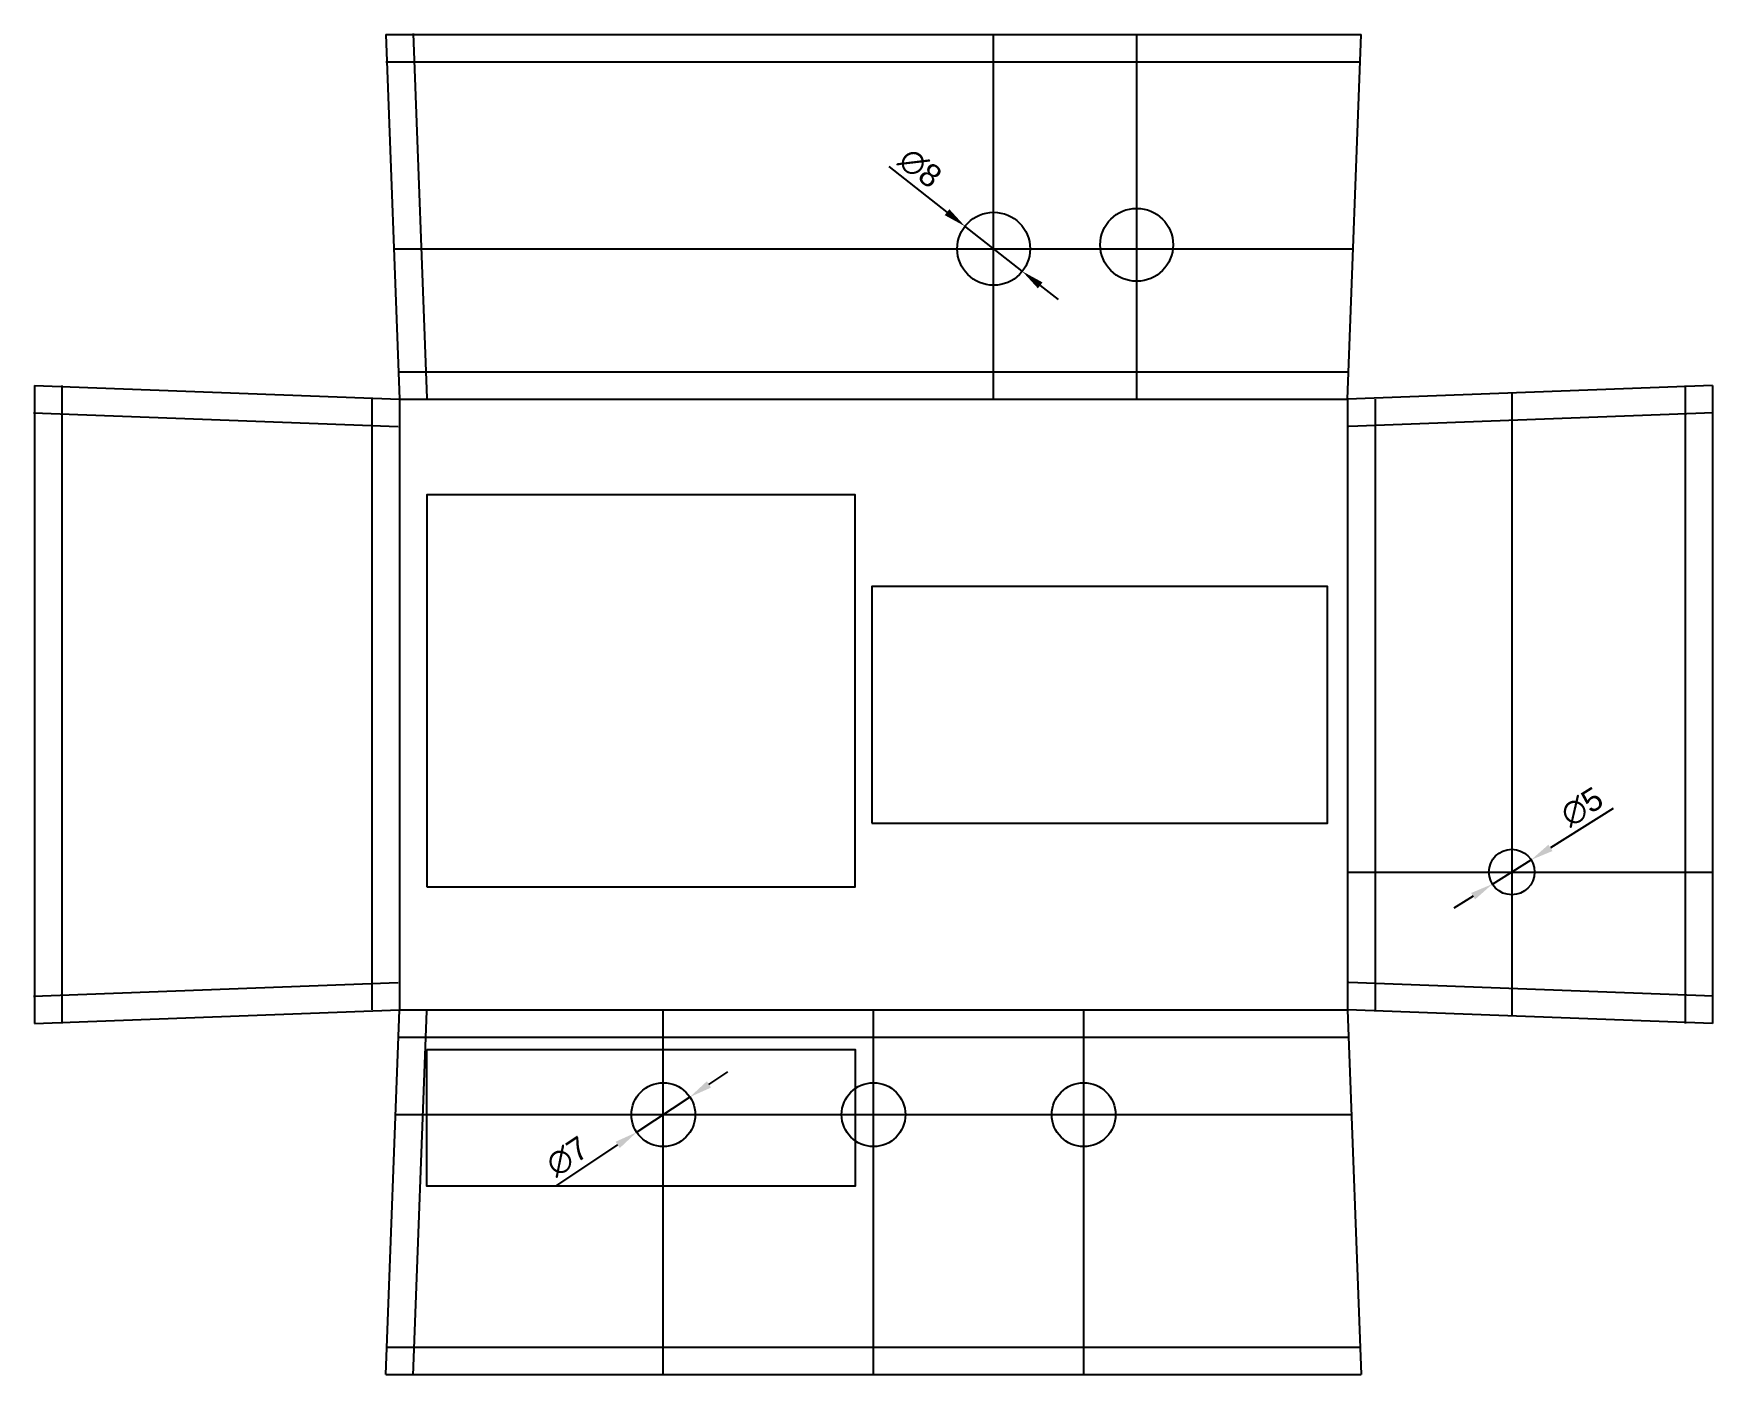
# Model space of a CAD drawing. Header units: millimetres. Extents: x -39 to 146, y 21 to 169.
import ezdxf

# ---------------------------------------------------------------- set-up
doc = ezdxf.new("R2010")
doc.units = ezdxf.units.MM
doc.layers.get('0').update_dxf_attribs({"color": 130})
for name, color, linetype in [('Denchi', 160, 'Continuous'), ('guide', 7, 'Continuous'), ('hole', 10, 'Continuous'), ('Kiban', 190, 'Continuous')]:
    doc.layers.add(name, color=color, linetype=linetype)
doc.styles.get("Standard").update_dxf_attribs({"font": 'arial.ttf'})
doc.dimstyles.new('ISO-25', dxfattribs={"dimtxt": 2.5, "dimasz": 2.5, "dimexe": 1.25, "dimexo": 0.625, "dimtad": 1, "dimtxsty": 'Standard', "dimcen": 2.5, "dimadec": 0, "dimazin": 0, "dimtfac": 1, "dimtmove": 0, "dimatfit": 3, "dimfxl": 1, "dimarcsym": 0})

# ---------------------------------------------------------------- blocks, each defined once
blk = doc.blocks.new('*D3')
at = {"layer": 'Defpoints', "color": 0, "transparency": 16777216}
for p in [(63.53, 147.47), (69.82, 142.53)]:
    blk.add_point(p, dxfattribs=at)
at = {"layer": 'guide', "color": 0, "lineweight": -2, "transparency": 16777216}
for p, q in [((55.19, 154.03), (61.56, 149.02)), ((69.82, 142.53), (63.53, 147.47)), ((71.79, 140.98), (73.75, 139.44))]:
    blk.add_line(p, q, dxfattribs=at)
at = {"layer": 'guide', "color": 0, "transparency": 16777216}
for points in [[(61.82, 149.34), (61.31, 148.69), (63.53, 147.47)], [(72.04, 141.31), (71.53, 140.66), (69.82, 142.53)]]:
    blk.add_solid(points, dxfattribs=at)
at = {"layer": 'guide', "color": 0, "transparency": 16777216, "insert": (58.61, 153.85), "char_height": 2.5, "attachment_point": 5, "rotation": 321.8352}
blk.add_mtext('∅8', dxfattribs=at)
blk = doc.blocks.new('*D4')
at = {"layer": 'Defpoints', "color": 0, "transparency": 16777216}
for p in [(125.62, 77.95), (121.38, 75.3)]:
    blk.add_point(p, dxfattribs=at)
at = {"layer": 'guide', "color": 0, "lineweight": -2, "transparency": 16777216}
for p, q in [((134.63, 83.58), (127.74, 79.27)), ((121.38, 75.3), (125.62, 77.95)), ((119.26, 73.97), (117.14, 72.65))]:
    blk.add_line(p, q, dxfattribs=at)
at = {"layer": 'guide', "color": 0, "transparency": 16777216}
for points in [[(127.52, 79.62), (127.96, 78.92), (125.62, 77.95)], [(119.04, 74.32), (119.48, 73.62), (121.38, 75.3)]]:
    blk.add_solid(points, dxfattribs=at)
at = {"layer": 'guide', "color": 0, "transparency": 16777216, "insert": (131.2, 83.76), "char_height": 2.5, "attachment_point": 5, "rotation": 32.0054}
blk.add_mtext('∅5', dxfattribs=at)
blk = doc.blocks.new('*D5')
at = {"layer": 'Defpoints', "color": 0, "transparency": 16777216}
for p in [(33.36, 51.93), (27.53, 48.07)]:
    blk.add_point(p, dxfattribs=at)
at = {"layer": 'guide', "color": 0, "lineweight": -2, "transparency": 16777216}
for p, q in [((35.45, 53.32), (37.53, 54.7)), ((33.36, 51.93), (27.53, 48.07)), ((18.69, 42.2), (25.45, 46.68))]:
    blk.add_line(p, q, dxfattribs=at)
at = {"layer": 'guide', "color": 0, "transparency": 16777216}
for points in [[(35.22, 53.66), (35.68, 52.97), (33.36, 51.93)], [(25.22, 47.03), (25.68, 46.34), (27.53, 48.07)]]:
    blk.add_solid(points, dxfattribs=at)
at = {"layer": 'guide', "color": 0, "transparency": 16777216, "insert": (19.94, 45.4), "char_height": 2.5, "attachment_point": 5, "rotation": 33.5516}
blk.add_mtext('∅7', dxfattribs=at)

msp = doc.modelspace()

# ---------------------------------------------------------------- linework, layer by layer
for p, q in [((0, 168.5), (1.5, 128.5)), ((0, 168.5), (107, 168.5)), ((2.998, 168.612), (4.498, 128.612)), ((105.5, 128.5), (107, 168.5)), ((0, 165.5), (106.887, 165.5)), ((1.5, 131.5), (105.622, 131.5)), ((-38.5, 130), (-38.5, 60)), ((-38.5, 130), (1.5, 128.5)), ((-35.5, 130), (-35.5, 60)), ((145.5, 130), (105.5, 128.5)), ((142.5, 130), (142.5, 60)), ((145.5, 130), (145.5, 60)), ((-1.5, 128.5), (-1.5, 61.5)), ((1.5, 128.5), (1.5, 61.5)), ((1.5, 128.5), (105.5, 128.5)), ((105.5, 128.5), (105.5, 61.5)), ((108.5, 128.5), (108.5, 61.5)), ((-38.612, 127.002), (1.388, 125.502)), ((145.612, 127.002), (105.612, 125.502)), ((-38.612, 62.998), (1.388, 64.498)), ((145.612, 62.998), (105.612, 64.498)), ((-38.5, 60), (1.5, 61.5)), ((0, 21.5), (1.5, 61.5)), ((1.5, 61.5), (105.5, 61.5)), ((2.998, 21.388), (4.498, 61.388)), ((145.5, 60), (105.5, 61.5)), ((105.5, 61.5), (107, 21.5)), ((1.5, 58.5), (105.612, 58.5)), ((0, 24.5), (106.887, 24.5)), ((0, 21.5), (107, 21.5))]:
    msp.add_line(p, q)
at = {"layer": 'Denchi'}
msp.add_lwpolyline([(53.308, 81.962), (103.308, 81.962), (103.308, 107.962), (53.308, 107.962)], close=True, dxfattribs=at)
at = {"layer": 'guide'}
for p, q in [((66.675, 128.5), (66.675, 168.5)), ((82.364, 128.5), (82.364, 168.5)), ((0.881, 145), (106.119, 145)), ((123.5, 129.175), (123.5, 60.825)), ((105.5, 76.621), (145.5, 76.621)), ((30.446, 21.5), (30.446, 61.5)), ((53.5, 21.5), (53.5, 61.5)), ((76.554, 21.5), (76.554, 61.5)), ((1.069, 50), (105.931, 50))]:
    msp.add_line(p, q, dxfattribs=at)
at = {"layer": 'hole'}
for centre, radius in [((82.364, 145.437), 4), ((66.675, 145), 4), ((123.5, 76.621), 2.5), ((30.446, 50), 3.5), ((53.5, 50), 3.5), ((76.554, 50), 3.5)]:
    msp.add_circle(centre, radius, dxfattribs=at)
at = {"layer": 'Kiban'}
for points in [[(4.498, 75), (51.498, 75), (51.498, 118), (4.498, 118)], [(4.498, 57.148), (51.498, 57.148), (51.498, 42.148), (4.498, 42.148)]]:
    msp.add_lwpolyline(points, close=True, dxfattribs=at)

# ---------------------------------------------------------------- dimensions: what is measured, and where the dimension line sits
at = {"layer": 'guide'}
for p1, p2, picture, middle in [((69.82, 142.528), (63.531, 147.472), '*D3', (58.611, 153.846)), ((121.38, 75.296), (125.62, 77.946), '*D4', (131.201, 83.759)), ((33.363, 51.934), (27.529, 48.066), '*D5', (19.936, 45.395))]:
    dim = msp.add_diameter_dim_2p(p1=p1, p2=p2, dimstyle='ISO-25', dxfattribs=at)
    dim.commit()
    dim.dimension.update_dxf_attribs({"geometry": picture, "text_midpoint": middle})

doc.saveas('drawing.dxf')
